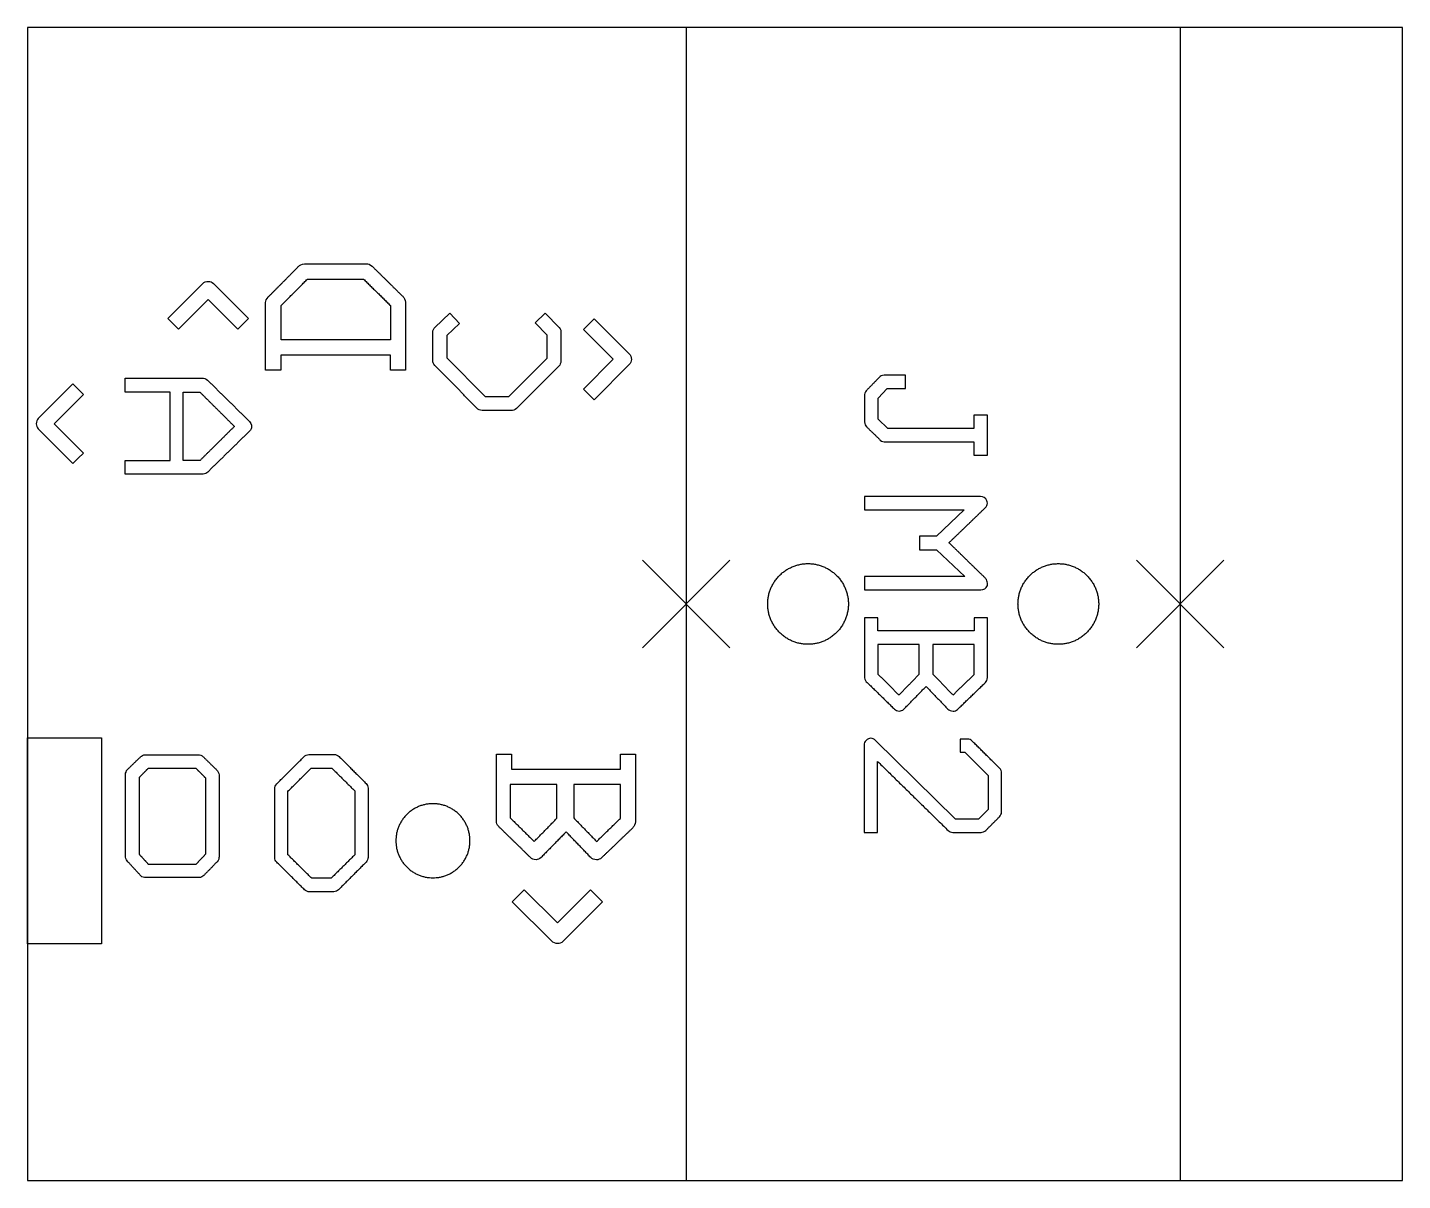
# Model space of a CAD drawing. Header units: millimetres. Extents: x 0 to 2027, y 0 to 1093.
# Drawn here: x 0 to 167, y 461.8 to 601.8 of the extents above; entities that cross this region are included whole.
import ezdxf

# ---------------------------------------------------------------- set-up
doc = ezdxf.new("R2010")
doc.units = ezdxf.units.MM
for name, color, linetype, true_color in [('01_chablon_decoupe', 3, 'Continuous', 0x00ff00), ('02_chablon_gravure', 5, 'Continuous', 0x0000ff), ('03_chablon_decoupe_text', 20, 'Continuous', 0xff2800), ('04_chablon_contour', 200, 'Continuous', 0xbf3fff)]:
    doc.layers.add(name, color=color, linetype=linetype, true_color=true_color)

msp = doc.modelspace()

# ---------------------------------------------------------------- linework, layer by layer
at = {"layer": '01_chablon_decoupe'}
msp.add_lwpolyline([(0, 515.6), (9, 515.6), (9, 490.6), (0, 490.6)], close=True, dxfattribs=at)
msp.add_rational_spline([(53.74, 503.1), (53.74, 498.6), (49.24, 498.6), (44.74, 498.6), (44.74, 503.1), (44.74, 507.6), (49.24, 507.6), (53.74, 507.6), (53.74, 503.1)], [1, 0.707106781187, 1, 0.707106781187, 1, 0.707106781187, 1, 0.707106781187, 1], degree=2, knots=[0, 0, 0, 7.068583, 7.068583, 14.137167, 14.137167, 21.20575, 21.20575, 28.274334, 28.274334, 28.274334], dxfattribs=at)
at = {"layer": '02_chablon_gravure'}
for p, q in [((80, 601.85), (80, 461.85)), ((140, 601.85), (140, 461.85)), ((85.3, 526.54), (74.7, 537.15)), ((74.7, 526.54), (85.3, 537.15)), ((134.7, 537.15), (145.3, 526.54)), ((145.3, 537.15), (134.7, 526.54))]:
    msp.add_line(p, q, dxfattribs=at)
for points in [[(94.8, 526.95), (99.7, 526.95), (99.7, 531.85), (99.7, 536.75), (94.8, 536.75), (89.9, 536.75), (89.9, 531.85), (89.9, 526.95), (94.8, 526.95)], [(125.2, 536.75), (120.3, 536.75), (120.3, 531.85), (120.3, 526.95), (125.2, 526.95), (130.1, 526.95), (130.1, 531.85), (130.1, 536.75), (125.2, 536.75)]]:
    msp.add_rational_spline(points, [1, 0.707106781187, 1, 0.707106781187, 1, 0.707106781187, 1, 0.707106781187, 1], degree=2, knots=[0, 0, 0, 7.699393, 7.699393, 15.398787, 15.398787, 23.09818, 23.09818, 30.797573, 30.797573, 30.797573], dxfattribs=at)
at = {"layer": '03_chablon_decoupe_text'}
for points in [[(22.59, 570.77), (26.84, 566.52), (26.19, 565.87), (25.54, 565.22), (21.94, 568.82), (18.34, 565.22), (17.69, 565.87), (17.04, 566.52), (21.29, 570.77)], [(45.91, 568.5), (45.91, 560.25), (44.08, 560.25), (44.08, 562.08), (30.78, 562.08), (30.78, 560.25), (28.92, 560.25), (28.92, 568.47)], [(49.47, 565.43), (51.29, 567.17), (52.48, 565.92), (50.92, 564.44), (50.92, 561.74), (55.58, 557.05), (58.45, 557.05), (63.12, 561.71), (63.12, 564.47), (61.66, 565.97), (62.86, 567.17), (64.59, 565.41)], [(73.09, 560.91), (68.82, 556.64), (68.17, 557.29), (67.51, 557.95), (71.13, 561.57), (67.51, 565.18), (68.17, 565.84), (68.82, 566.49), (73.09, 562.22)], [(104.15, 551.54), (114.95, 551.54), (114.95, 549.9), (116.58, 549.9), (116.58, 554.78), (114.95, 554.78), (114.95, 553.15), (104.48, 553.15), (103.3, 554.29), (103.3, 556.83), (104.42, 558.03), (106.63, 558.03), (106.63, 559.64), (104.04, 559.64)], [(1.31, 553.1), (5.51, 548.9), (6.16, 549.54), (6.8, 550.18), (3.24, 553.74), (6.8, 557.3), (6.16, 557.95), (5.51, 558.59), (1.31, 554.39)], [(21.33, 547.62), (11.87, 547.62), (11.87, 549.27), (17.33, 549.27), (17.33, 557.58), (11.87, 557.58), (11.87, 559.26), (21.27, 559.26)], [(115.74, 544.91), (101.67, 544.91), (101.67, 543.27), (113.78, 543.27), (110.39, 540.08), (108.32, 540.08), (108.32, 538.42), (110.39, 538.42), (113.83, 535.2), (101.67, 535.2), (101.67, 533.56), (115.79, 533.56)], [(116.58, 522.93), (116.58, 530.18), (114.98, 530.18), (114.98, 528.57), (103.28, 528.57), (103.28, 530.18), (101.64, 530.18), (101.64, 522.98)], [(114.16, 515.45), (113.28, 515.45), (113.28, 513.85), (113.83, 513.85), (116.67, 511.01), (116.67, 506.89), (115.49, 505.72), (112.71, 505.72), (103, 515.29)], [(56.96, 505.47), (56.96, 513.6), (58.8, 513.6), (58.8, 511.78), (72.01, 511.78), (72.01, 513.6), (73.83, 513.6), (73.83, 505.41)], [(65.09, 490.93), (69.85, 495.69), (69.12, 496.42), (68.39, 497.15), (64.36, 493.12), (60.33, 497.15), (59.6, 496.42), (58.87, 495.69), (63.63, 490.93)]]:
    msp.add_lwpolyline(points, dxfattribs=at)
for points, degree in [([(29.23, 569.12), (31.09, 570.99), (32.95, 572.87)], 2), ([(32.95, 572.87), (33.04, 572.96), (33.32, 573.15), (33.63, 573.15)], 3), ([(33.63, 573.15), (37.41, 573.15), (41.2, 573.15)], 2), ([(41.2, 573.15), (41.35, 573.15), (41.63, 573.09), (41.85, 572.87)], 3), ([(41.85, 572.87), (43.74, 571.01), (45.63, 569.15)], 2), ([(30.81, 568.09), (32.4, 569.69), (34, 571.29)], 2), ([(34, 571.29), (37.41, 571.29), (40.82, 571.29)], 2), ([(40.82, 571.29), (42.45, 569.69), (44.08, 568.09)], 2), ([(28.92, 568.47), (28.92, 568.62), (29.01, 568.9), (29.23, 569.12)], 3), ([(30.81, 563.94), (30.81, 566.02), (30.81, 568.09)], 2), ([(44.08, 568.09), (44.08, 566.02), (44.08, 563.94)], 2), ([(45.63, 569.15), (45.72, 569.05), (45.91, 568.81), (45.91, 568.5)], 3), ([(49.21, 564.81), (49.21, 565.09), (49.35, 565.32), (49.47, 565.43)], 3), ([(49.21, 561.4), (49.21, 563.1), (49.21, 564.81)], 2), ([(64.59, 565.41), (64.79, 565.21), (64.79, 564.95), (64.79, 564.81)], 3), ([(64.79, 564.81), (64.79, 563.09), (64.79, 561.37)], 2), ([(44.08, 563.94), (37.44, 563.94), (30.81, 563.94)], 2), ([(49.49, 560.8), (49.3, 561), (49.21, 561.25), (49.21, 561.4)], 3), ([(64.79, 561.37), (64.79, 561.08), (64.65, 560.86), (64.57, 560.77)], 3), ([(54.61, 555.6), (52.05, 558.2), (49.49, 560.8)], 2), ([(64.57, 560.77), (61.98, 558.17), (59.39, 555.57)], 2), ([(104.04, 559.64), (103.77, 559.64), (103.55, 559.47), (103.47, 559.39)], 3), ([(21.27, 559.26), (21.41, 559.26), (21.66, 559.23), (21.86, 559.03)], 3), ([(21.86, 559.03), (24.41, 556.53), (26.95, 554.02)], 2), ([(103.47, 559.39), (102.68, 558.57), (101.88, 557.75)], 2), ([(18.89, 557.58), (19.92, 557.58), (20.94, 557.58)], 2), ([(18.89, 549.29), (18.89, 553.44), (18.89, 557.58)], 2), ([(20.94, 557.58), (23.04, 555.49), (25.13, 553.41)], 2), ([(101.88, 557.75), (101.69, 557.56), (101.67, 557.29), (101.67, 557.18)], 3), ([(101.67, 557.18), (101.67, 555.57), (101.67, 553.96)], 2), ([(55.21, 555.34), (54.93, 555.34), (54.7, 555.51), (54.61, 555.6)], 3), ([(58.79, 555.34), (57, 555.34), (55.21, 555.34)], 2), ([(59.39, 555.57), (59.19, 555.37), (58.94, 555.34), (58.79, 555.34)], 3), ([(25.13, 553.41), (23.05, 551.35), (20.97, 549.29)], 2), ([(26.95, 552.82), (24.42, 550.34), (21.89, 547.87)], 2), ([(101.67, 553.96), (101.67, 553.69), (101.8, 553.47), (101.91, 553.36)], 3), ([(101.91, 553.36), (102.74, 552.56), (103.58, 551.75)], 2), ([(103.58, 551.75), (103.77, 551.56), (104.04, 551.54), (104.15, 551.54)], 3), ([(20.97, 549.29), (19.93, 549.29), (18.89, 549.29)], 2), ([(21.89, 547.87), (21.8, 547.78), (21.58, 547.62), (21.33, 547.62)], 3), ([(116.5, 544.39), (116.37, 544.72), (116.09, 544.91), (115.74, 544.91)], 3), ([(111.92, 539.29), (114.12, 541.4), (116.31, 543.52)], 2), ([(116.37, 534.95), (114.14, 537.12), (111.92, 539.29)], 2), ([(115.79, 533.56), (116.15, 533.56), (116.45, 533.75), (116.58, 534.08)], 3), ([(108.29, 526.94), (105.78, 526.94), (103.28, 526.94)], 2), ([(103.28, 526.94), (103.28, 525.14), (103.28, 523.34)], 2), ([(108.29, 523.31), (108.29, 525.12), (108.29, 526.94)], 2), ([(114.98, 526.94), (112.47, 526.94), (109.96, 526.94)], 2), ([(109.96, 526.94), (109.96, 525.14), (109.96, 523.34)], 2), ([(114.98, 523.28), (114.98, 525.11), (114.98, 526.94)], 2), ([(101.64, 522.98), (101.64, 522.85), (101.69, 522.6), (101.88, 522.41)], 3), ([(103.28, 523.34), (104.56, 522.07), (105.84, 520.8)], 2), ([(105.84, 520.8), (107.07, 522.05), (108.29, 523.31)], 2), ([(109.96, 523.34), (111.18, 522.07), (112.41, 520.8)], 2), ([(112.41, 520.8), (113.69, 522.04), (114.98, 523.28)], 2), ([(116.37, 522.33), (116.45, 522.44), (116.58, 522.65), (116.58, 522.93)], 3), ([(101.88, 522.41), (103.59, 520.75), (105.29, 519.08)], 2), ([(106.44, 519.08), (107.79, 520.46), (109.14, 521.84)], 2), ([(109.14, 521.84), (110.46, 520.46), (111.78, 519.08)], 2), ([(112.96, 519.05), (114.66, 520.69), (116.37, 522.33)], 2), ([(101.61, 514.72), (101.61, 509.41), (101.61, 504.11)], 2), ([(114.73, 515.21), (114.59, 515.35), (114.38, 515.45), (114.16, 515.45)], 3), ([(118.06, 511.91), (116.39, 513.56), (114.73, 515.21)], 2), ([(12.16, 511.77), (12.96, 512.55), (13.77, 513.32)], 2), ([(13.77, 513.32), (13.85, 513.4), (14.07, 513.54), (14.34, 513.54)], 3), ([(14.34, 513.54), (17.56, 513.54), (20.78, 513.54)], 2), ([(20.78, 513.54), (20.91, 513.54), (21.16, 513.49), (21.35, 513.3)], 3), ([(21.35, 513.3), (22.18, 512.48), (23.01, 511.66)], 2), ([(30.27, 510), (31.93, 511.66), (33.6, 513.32)], 2), ([(33.6, 513.32), (33.7, 513.46), (33.95, 513.57), (34.17, 513.57)], 3), ([(34.17, 513.57), (35.72, 513.57), (37.28, 513.57)], 2), ([(37.28, 513.57), (37.44, 513.57), (37.69, 513.49), (37.85, 513.32)], 3), ([(37.85, 513.32), (39.49, 511.69), (41.12, 510.05)], 2), ([(103.25, 504.11), (103.25, 508.42), (103.25, 512.73)], 2), ([(103.25, 512.73), (107.53, 508.54), (111.81, 504.35)], 2), ([(11.91, 511.17), (11.91, 511.3), (11.97, 511.58), (12.16, 511.77)], 3), ([(11.91, 501.1), (11.91, 506.14), (11.91, 511.17)], 2), ([(13.6, 510.81), (14.14, 511.36), (14.67, 511.9)], 2), ([(14.67, 511.9), (17.56, 511.9), (20.45, 511.9)], 2), ([(20.45, 511.9), (21.04, 511.32), (21.62, 510.73)], 2), ([(23.01, 511.66), (23.12, 511.58), (23.26, 511.36), (23.26, 511.09)], 3), ([(23.26, 511.09), (23.26, 506.11), (23.26, 501.13)], 2), ([(31.63, 509.1), (33.05, 510.51), (34.47, 511.93)], 2), ([(34.47, 511.93), (35.71, 511.93), (36.95, 511.93)], 2), ([(36.95, 511.93), (38.35, 510.54), (39.76, 509.15)], 2), ([(118.3, 511.34), (118.3, 511.53), (118.22, 511.75), (118.06, 511.91)], 3), ([(118.3, 506.59), (118.3, 508.96), (118.3, 511.34)], 2), ([(13.6, 501.43), (13.6, 506.12), (13.6, 510.81)], 2), ([(21.62, 510.73), (21.62, 506.1), (21.62, 501.46)], 2), ([(30.02, 509.42), (30.02, 509.61), (30.1, 509.83), (30.27, 510)], 3), ([(30.02, 501.08), (30.02, 505.25), (30.02, 509.42)], 2), ([(41.12, 510.05), (41.26, 509.94), (41.37, 509.7), (41.37, 509.48)], 3), ([(41.37, 509.48), (41.37, 505.28), (41.37, 501.08)], 2), ([(64.31, 509.93), (61.47, 509.93), (58.64, 509.93)], 2), ([(58.64, 509.93), (58.64, 507.9), (58.64, 505.87)], 2), ([(64.31, 505.84), (64.31, 507.89), (64.31, 509.93)], 2), ([(72.01, 509.93), (69.18, 509.93), (66.35, 509.93)], 2), ([(66.35, 509.93), (66.35, 507.9), (66.35, 505.87)], 2), ([(72.01, 505.81), (72.01, 507.87), (72.01, 509.93)], 2), ([(31.63, 501.4), (31.63, 505.25), (31.63, 509.1)], 2), ([(39.76, 509.15), (39.76, 505.28), (39.76, 501.4)], 2), ([(116.39, 504.35), (117.23, 505.19), (118.06, 506.02)], 2), ([(118.06, 506.02), (118.19, 506.15), (118.3, 506.37), (118.3, 506.59)], 3), ([(57.23, 504.82), (57.02, 505.04), (56.96, 505.32), (56.96, 505.47)], 3), ([(61.08, 501.07), (59.16, 502.95), (57.23, 504.82)], 2), ([(58.64, 505.87), (60.09, 504.44), (61.54, 503.01)], 2), ([(61.54, 503.01), (62.92, 504.42), (64.31, 505.84)], 2), ([(66.35, 505.87), (67.73, 504.44), (69.12, 503.01)], 2), ([(69.12, 503.01), (70.56, 504.41), (72.01, 505.81)], 2), ([(73.58, 504.73), (71.66, 502.88), (69.73, 501.04)], 2), ([(73.83, 505.41), (73.83, 505.1), (73.67, 504.85), (73.58, 504.73)], 3), ([(111.81, 504.35), (111.95, 504.22), (112.17, 504.11), (112.38, 504.11)], 3), ([(115.82, 504.11), (116.01, 504.11), (116.23, 504.19), (116.39, 504.35)], 3), ([(65.42, 504.18), (63.9, 502.62), (62.37, 501.07)], 2), ([(68.41, 501.07), (66.92, 502.62), (65.42, 504.18)], 2), ([(101.61, 504.11), (102.43, 504.11), (103.25, 504.11)], 2), ([(112.38, 504.11), (114.1, 504.11), (115.82, 504.11)], 2), ([(12.19, 500.56), (12.08, 500.67), (11.91, 500.86), (11.91, 501.1)], 3), ([(14.7, 500.23), (14.15, 500.83), (13.6, 501.43)], 2), ([(21.62, 501.46), (21.04, 500.85), (20.45, 500.23)], 2), ([(23.26, 501.13), (23.26, 501), (23.23, 500.75), (23.04, 500.56)], 3), ([(30.27, 500.5), (30.13, 500.61), (30.02, 500.86), (30.02, 501.08)], 3), ([(34.52, 498.54), (33.08, 499.97), (31.63, 501.4)], 2), ([(39.76, 501.4), (38.31, 499.97), (36.87, 498.54)], 2), ([(41.37, 501.08), (41.37, 500.89), (41.29, 500.64), (41.12, 500.5)], 3), ([(13.74, 498.87), (12.96, 499.71), (12.19, 500.56)], 2), ([(20.45, 500.23), (17.57, 500.23), (14.7, 500.23)], 2), ([(23.04, 500.56), (22.22, 499.71), (21.4, 498.87)], 2), ([(33.65, 497.15), (31.96, 498.83), (30.27, 500.5)], 2), ([(41.12, 500.5), (39.45, 498.83), (37.77, 497.15)], 2), ([(14.34, 498.62), (14.18, 498.62), (13.93, 498.65), (13.74, 498.87)], 3), ([(20.8, 498.62), (17.57, 498.62), (14.34, 498.62)], 2), ([(21.4, 498.87), (21.32, 498.76), (21.08, 498.62), (20.8, 498.62)], 3), ([(36.87, 498.54), (35.7, 498.54), (34.52, 498.54)], 2), ([(34.22, 496.9), (34.03, 496.9), (33.79, 496.99), (33.65, 497.15)], 3), ([(37.2, 496.9), (35.71, 496.9), (34.22, 496.9)], 2), ([(37.77, 497.15), (37.63, 497.01), (37.41, 496.9), (37.2, 496.9)], 3)]:
    msp.add_open_spline(points, degree=degree, dxfattribs=at)
for points, knots in [([(21.29, 570.77), (21.45, 570.93), (21.69, 571.02), (21.97, 571.02), (22.19, 571.02), (22.41, 570.96), (22.59, 570.77)], [33.886993, 33.886993, 33.886993, 33.886993, 34.886993, 34.886993, 34.886993, 35.886993, 35.886993, 35.886993, 35.886993]), ([(73.09, 562.22), (73.25, 562.06), (73.34, 561.81), (73.34, 561.53), (73.34, 561.32), (73.28, 561.1), (73.09, 560.91)], [34.053713, 34.053713, 34.053713, 34.053713, 35.053713, 35.053713, 35.053713, 36.053713, 36.053713, 36.053713, 36.053713]), ([(1.31, 554.39), (1.16, 554.23), (1.06, 553.99), (1.06, 553.71), (1.06, 553.5), (1.13, 553.28), (1.31, 553.1)], [33.54595, 33.54595, 33.54595, 33.54595, 34.54595, 34.54595, 34.54595, 35.54595, 35.54595, 35.54595, 35.54595]), ([(26.95, 554.02), (27.09, 553.88), (27.21, 553.66), (27.21, 553.38), (27.21, 553.21), (27.15, 552.99), (26.95, 552.82)], [32.417346, 32.417346, 32.417346, 32.417346, 33.417346, 33.417346, 33.417346, 34.417346, 34.417346, 34.417346, 34.417346]), ([(116.31, 543.52), (116.48, 543.68), (116.58, 543.9), (116.58, 544.09), (116.58, 544.2), (116.56, 544.28), (116.5, 544.39)], [59.912128, 59.912128, 59.912128, 59.912128, 60.912128, 60.912128, 60.912128, 61.912128, 61.912128, 61.912128, 61.912128]), ([(116.58, 534.08), (116.6, 534.12), (116.61, 534.15), (116.61, 534.18), (116.61, 534.25), (116.58, 534.31), (116.58, 534.38), (116.58, 534.57), (116.53, 534.79), (116.37, 534.95)], [54.912128, 54.912128, 54.912128, 54.912128, 55.912128, 55.912128, 55.912128, 56.912128, 56.912128, 56.912128, 57.912128, 57.912128, 57.912128, 57.912128]), ([(105.29, 519.08), (105.43, 518.95), (105.65, 518.84), (105.89, 518.84), (106.06, 518.84), (106.28, 518.92), (106.44, 519.08)], [21.618182, 21.618182, 21.618182, 21.618182, 22.618182, 22.618182, 22.618182, 23.618182, 23.618182, 23.618182, 23.618182]), ([(111.78, 519.08), (111.92, 518.95), (112.14, 518.84), (112.41, 518.84), (112.6, 518.84), (112.79, 518.89), (112.96, 519.05)], [25.618182, 25.618182, 25.618182, 25.618182, 26.618182, 26.618182, 26.618182, 27.618182, 27.618182, 27.618182, 27.618182]), ([(103, 515.29), (102.84, 515.45), (102.62, 515.54), (102.43, 515.54), (102.24, 515.54), (102.02, 515.45), (101.86, 515.29), (101.69, 515.13), (101.61, 514.91), (101.61, 514.72)], [28.231629, 28.231629, 28.231629, 28.231629, 29.231629, 29.231629, 29.231629, 30.231629, 30.231629, 30.231629, 31.231629, 31.231629, 31.231629, 31.231629]), ([(62.37, 501.07), (62.19, 500.88), (61.94, 500.79), (61.76, 500.79), (61.48, 500.79), (61.23, 500.91), (61.08, 501.07)], [14.189522, 14.189522, 14.189522, 14.189522, 15.189522, 15.189522, 15.189522, 16.189522, 16.189522, 16.189522, 16.189522]), ([(69.73, 501.04), (69.55, 500.85), (69.33, 500.79), (69.12, 500.79), (68.81, 500.79), (68.56, 500.91), (68.41, 501.07)], [10.189522, 10.189522, 10.189522, 10.189522, 11.189522, 11.189522, 11.189522, 12.189522, 12.189522, 12.189522, 12.189522]), ([(63.63, 490.93), (63.8, 490.76), (64.08, 490.65), (64.39, 490.65), (64.64, 490.65), (64.88, 490.72), (65.09, 490.93)], [37.708095, 37.708095, 37.708095, 37.708095, 38.708095, 38.708095, 38.708095, 39.708095, 39.708095, 39.708095, 39.708095])]:
    msp.add_open_spline(points, degree=3, knots=knots, dxfattribs=at)
at = {"layer": '04_chablon_contour'}
for p, q in [((167, 601.85), (0, 601.85)), ((0, 601.85), (0, 461.85)), ((167, 461.85), (167, 601.85)), ((0, 461.85), (167, 461.85))]:
    msp.add_line(p, q, dxfattribs=at)

doc.saveas('drawing.dxf')
